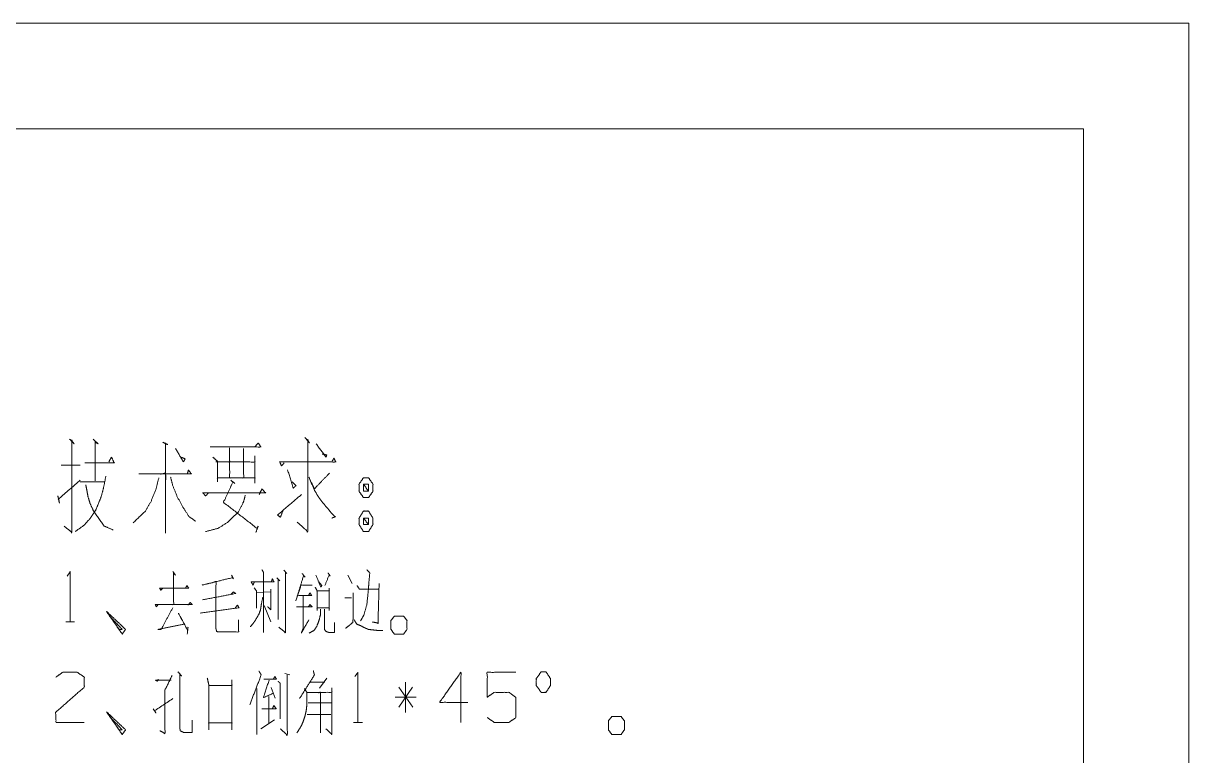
# Model space of a CAD drawing. Header units: millimetres. Extents: x 2210 to 79821, y -19430 to 2344.
# Drawn here: x 3758.8 to 3814.1, y 1755.1 to 1789.8 of the extents above; entities that cross this region are included whole.
import ezdxf

# ---------------------------------------------------------------- set-up
doc = ezdxf.new("R2010")
doc.units = ezdxf.units.MM
doc.layers.add('101', color=7, linetype='Continuous', true_color=0xffffff)

msp = doc.modelspace()

# ---------------------------------------------------------------- linework, layer by layer
at = {"layer": '101', "color": 133, "linetype": 'Continuous', "lineweight": 18}
for p, q in [((3814.079, 1789.822), (3394.079, 1789.822)), ((3814.079, 1492.822), (3814.079, 1789.822)), ((3809.079, 1784.822), (3419.079, 1784.822)), ((3809.079, 1497.822), (3809.079, 1784.822))]:
    msp.add_line(p, q, dxfattribs=at)
at = {"layer": '101', "color": 72, "linetype": 'Continuous', "lineweight": 18}
for p, q in [((3760.559, 1768.868), (3761.461, 1768.868)), ((3761.461, 1768.08), (3762.601, 1768.08)), ((3771.132, 1763.88), (3771.274, 1763.73)), ((3774.165, 1763.655), (3774.377, 1763.255)), ((3770.797, 1763.53), (3770.938, 1763.38)), ((3770.85, 1763.43), (3770.85, 1761.555)), ((3769.842, 1762.83), (3770.514, 1762.855)), ((3774.024, 1762.58), (3774.342, 1762.58)), ((3770.196, 1762.205), (3770.514, 1761.43)), ((3760.772, 1761.43), (3761.196, 1761.43)), ((3771.168, 1758.993), (3771.415, 1758.918)), ((3773.161, 1758.768), (3772.826, 1758.293)), ((3769.842, 1758.268), (3769.842, 1756.093)), ((3770.531, 1758.318), (3770.708, 1757.818)), ((3772.384, 1758.568), (3773.073, 1758.568)), ((3776.583, 1758.343), (3777.255, 1757.393)), ((3777.237, 1758.343), (3776.583, 1757.393)), ((3776.901, 1757.143), (3776.901, 1758.568)), ((3770.408, 1757.893), (3770.408, 1756.618)), ((3772.278, 1757.593), (3773.373, 1757.593)), ((3777.414, 1757.868), (3776.406, 1757.868)), ((3772.242, 1757.043), (3773.356, 1757.043)), ((3770.037, 1756.368), (3770.691, 1756.793)), ((3774.43, 1756.668), (3774.855, 1756.668))]:
    msp.add_line(p, q, dxfattribs=at)
for points, knots in [([(3760.957, 1770.105), (3761.169, 1769.88), (3761.063, 1770.03), (3761.063, 1765.68), (3760.692, 1765.98)], [0, 0, 0.058123, 0.092652, 0.910291, 1, 1]), ([(3762.071, 1770.105), (3762.309, 1769.88), (3762.177, 1769.955), (3762.177, 1768.118)], [0, 0, 0.141504, 0.207208, 1, 1]), ([(3765.379, 1769.955), (3765.618, 1769.843), (3765.512, 1769.88), (3765.512, 1765.643), (3765.512, 1768.455), (3764.239, 1768.455), (3766.731, 1768.455), (3766.599, 1768.643), (3766.546, 1768.455)], [0, 0, 0.022708, 0.032391, 0.397206, 0.63934, 0.748901, 0.963456, 0.983224, 1, 1]), ([(3765.989, 1769.655), (3766.36, 1769.018), (3766.44, 1769.168), (3766.254, 1769.243)], [0, 0, 0.665998, 0.819289, 1, 1]), ([(3767.627, 1769.73), (3770.04, 1769.73), (3769.908, 1769.918), (3769.749, 1769.73)], [0, 0, 0.835353, 0.914863, 1, 1]), ([(3767.76, 1769.243), (3767.972, 1769.055), (3767.972, 1768.08), (3767.972, 1768.268), (3769.749, 1768.268), (3769.749, 1768.005), (3769.749, 1769.318), (3769.749, 1769.018), (3767.893, 1769.018), (3768.555, 1769.018), (3768.555, 1769.693), (3768.555, 1768.268), (3769.218, 1768.268), (3769.218, 1769.655)], [0, 0, 0.024059, 0.106925, 0.122861, 0.273835, 0.296146, 0.407697, 0.433194, 0.590927, 0.647261, 0.70463, 0.825742, 0.882076, 1, 1]), ([(3772.129, 1770.18), (3772.341, 1769.918), (3772.262, 1770.068), (3772.262, 1765.718), (3771.758, 1766.168)], [0, 0, 0.060999, 0.091687, 0.877915, 1, 1]), ([(3772.659, 1769.88), (3773.137, 1769.243), (3773.163, 1769.355), (3772.951, 1769.393)], [0, 0, 0.70641, 0.808948, 1, 1]), ([(3761.673, 1768.98), (3763.078, 1768.98), (3762.946, 1769.243), (3762.813, 1769.018)], [0, 0, 0.716779, 0.866782, 1, 1]), ([(3771.148, 1768.98), (3771.016, 1768.83), (3770.936, 1769.018), (3773.587, 1769.018), (3773.508, 1769.205), (3773.402, 1769.018)], [0, 0, 0.057624, 0.116249, 0.879371, 0.937991, 1, 1]), ([(3771.307, 1768.643), (3771.572, 1767.78), (3771.705, 1767.893), (3771.519, 1768.08)], [0, 0, 0.673381, 0.803124, 1, 1]), ([(3760.4, 1767.405), (3760.48, 1767.068), (3760.427, 1767.255), (3761.461, 1768.155)], [0, 0, 0.181317, 0.283209, 1, 1]), ([(3762.68, 1768.343), (3762.574, 1767.818), (3762.468, 1767.405), (3762.336, 1767.068), (3762.177, 1766.693), (3761.912, 1766.318), (3761.646, 1766.018), (3761.222, 1765.718)], [0, 0, 0.17218, 0.309101, 0.425673, 0.556621, 0.704256, 0.832974, 1, 1]), ([(3765.194, 1768.268), (3765.061, 1767.743), (3764.823, 1767.143), (3764.557, 1766.693), (3763.974, 1766.13)], [0, 0, 0.214891, 0.471147, 0.678421, 1, 1]), ([(3765.751, 1768.305), (3765.857, 1767.893), (3766.069, 1767.368), (3766.334, 1766.88), (3766.625, 1766.43), (3766.944, 1766.205)], [0, 0, 0.172226, 0.401198, 0.625591, 0.842425, 1, 1]), ([(3768.608, 1768.155), (3768.794, 1768.005), (3768.715, 1768.08), (3768.264, 1767.105), (3769.855, 1765.868), (3769.908, 1765.98), (3769.802, 1765.68)], [0, 0, 0.061501, 0.089679, 0.366517, 0.885942, 0.917995, 1, 1]), ([(3773.296, 1768.493), (3772.58, 1767.743), (3772.315, 1768.305), (3772.58, 1767.668), (3772.819, 1767.293), (3773.084, 1766.955), (3773.534, 1766.43), (3773.587, 1766.43), (3773.402, 1766.355)], [0, 0, 0.248759, 0.397963, 0.563621, 0.670263, 0.773241, 0.939259, 0.951975, 1, 1]), ([(3775.146, 1768.268), (3774.908, 1768.268), (3774.696, 1767.968), (3774.696, 1767.63), (3774.908, 1767.33), (3775.146, 1767.33), (3775.358, 1767.63), (3775.358, 1767.968), (3775.146, 1768.268)], [0, 0, 0.091011, 0.231141, 0.359861, 0.499991, 0.591002, 0.731141, 0.859861, 1, 1]), ([(3761.726, 1767.93), (3761.779, 1767.668), (3761.832, 1767.368), (3761.938, 1767.03), (3762.097, 1766.693), (3762.601, 1765.98), (3763.025, 1765.793)], [0, 0, 0.101604, 0.217195, 0.351411, 0.492974, 0.824035, 1, 1]), ([(3767.548, 1767.555), (3767.415, 1767.405), (3767.283, 1767.555), (3770.252, 1767.555), (3770.093, 1767.743), (3769.961, 1767.48)], [0, 0, 0.051195, 0.102396, 0.861894, 0.924787, 1, 1]), ([(3769.298, 1767.443), (3769.218, 1767.143), (3768.98, 1766.655), (3768.476, 1766.168), (3767.999, 1765.868), (3767.415, 1765.718)], [0, 0, 0.114106, 0.313646, 0.571362, 0.778586, 1, 1]), ([(3771.095, 1766.73), (3770.963, 1766.393), (3770.83, 1766.505), (3771.97, 1767.48)], [0, 0, 0.178042, 0.263415, 1, 1]), ([(3774.908, 1767.63), (3775.146, 1767.63), (3774.908, 1767.968), (3774.908, 1767.63)], [0, 0, 0.241169, 0.658908, 1, 1]), ([(3775.146, 1767.63), (3775.146, 1767.968), (3774.908, 1767.968)], [0, 0, 0.585806, 1, 1]), ([(3775.358, 1766.355), (3775.146, 1766.693), (3774.908, 1766.693), (3774.696, 1766.355), (3774.696, 1766.055), (3774.908, 1765.718), (3775.146, 1765.718), (3775.358, 1766.055), (3775.358, 1766.355)], [0, 0, 0.1492, 0.238515, 0.387707, 0.5, 0.649192, 0.738507, 0.887707, 1, 1]), ([(3774.908, 1766.355), (3774.908, 1766.055), (3775.146, 1766.055)], [0, 0, 0.556988, 1, 1]), ([(3775.146, 1766.355), (3774.908, 1766.355), (3775.146, 1766.055), (3775.146, 1766.355)], [0, 0, 0.258816, 0.674596, 1, 1]), ([(3760.842, 1763.605), (3760.984, 1763.805), (3760.984, 1761.43)], [0, 0, 0.093497, 1, 1]), ([(3765.855, 1763.83), (3765.978, 1763.655), (3765.89, 1763.73), (3765.89, 1762.255), (3765.024, 1762.255), (3766.774, 1762.255), (3766.685, 1762.355), (3766.579, 1762.23)], [0, 0, 0.045416, 0.069978, 0.382578, 0.56613, 0.936976, 0.965261, 1, 1]), ([(3768.644, 1763.655), (3768.732, 1763.48), (3768.679, 1763.53), (3767.247, 1763.18), (3767.901, 1763.33), (3767.901, 1761.13), (3767.937, 1760.98), (3768.025, 1760.955), (3768.98, 1760.955), (3768.98, 1761.53)], [0, 0, 0.030685, 0.042094, 0.272774, 0.377789, 0.722122, 0.746243, 0.760619, 0.910005, 1, 1]), ([(3770.09, 1763.905), (3770.16, 1763.78), (3770.16, 1760.93)], [0, 0, 0.047969, 1, 1]), ([(3771.203, 1763.78), (3771.203, 1760.93), (3770.885, 1761.18)], [0, 0, 0.875674, 1, 1]), ([(3771.995, 1763.73), (3772.136, 1763.555), (3772.066, 1763.63), (3771.694, 1762.43), (3771.942, 1763.18), (3772.472, 1763.18)], [0, 0, 0.077474, 0.112971, 0.54548, 0.817423, 1, 1]), ([(3772.649, 1763.655), (3772.879, 1763.08), (3772.932, 1763.155), (3772.79, 1763.33)], [0, 0, 0.661518, 0.75965, 1, 1]), ([(3773.232, 1763.755), (3773.321, 1763.605), (3773.285, 1763.68), (3773.073, 1763.155)], [0, 0, 0.211483, 0.312208, 1, 1]), ([(3775.067, 1763.905), (3775.208, 1763.755), (3775.173, 1763.405), (3775.137, 1762.93), (3775.067, 1762.255), (3774.925, 1761.755), (3774.766, 1761.48)], [0, 0, 0.080841, 0.218779, 0.405553, 0.671679, 0.875425, 1, 1]), ([(3765.378, 1763.03), (3765.289, 1762.93), (3765.236, 1763.03), (3766.615, 1763.03), (3766.526, 1763.155), (3766.456, 1763.03)], [0, 0, 0.069442, 0.128329, 0.845633, 0.925285, 1, 1]), ([(3769.718, 1763.305), (3769.665, 1763.18), (3769.577, 1763.33), (3770.655, 1763.33), (3770.584, 1763.48), (3770.531, 1763.33)], [0, 0, 0.079267, 0.180899, 0.810316, 0.907124, 1, 1]), ([(3769.718, 1763.055), (3769.824, 1762.905), (3769.824, 1762.08)], [0, 0, 0.182116, 1, 1]), ([(3772.613, 1763.08), (3772.702, 1762.93), (3772.702, 1761.98), (3772.702, 1762.105), (3773.285, 1762.105), (3773.285, 1761.98), (3773.285, 1763.03), (3773.285, 1762.905), (3772.684, 1762.905)], [0, 0, 0.046636, 0.301099, 0.334579, 0.490815, 0.524295, 0.805545, 0.839025, 1, 1]), ([(3774.607, 1763.155), (3774.713, 1762.98), (3775.632, 1762.98)], [0, 0, 0.182091, 1, 1]), ([(3775.65, 1763.255), (3775.597, 1761.38), (3775.332, 1761.43)], [0, 0, 0.874254, 1, 1]), ([(3767.265, 1762.48), (3768.838, 1762.78), (3768.732, 1762.855), (3768.608, 1762.73)], [0, 0, 0.839681, 0.90778, 1, 1]), ([(3770.125, 1762.605), (3770.054, 1762.23), (3770.019, 1762.005), (3769.948, 1761.805), (3769.771, 1761.505), (3769.683, 1761.38), (3769.542, 1761.205)], [0, 0, 0.246542, 0.393695, 0.530753, 0.755724, 0.854628, 1, 1]), ([(3770.514, 1762.98), (3770.514, 1762.005), (3770.355, 1762.155)], [0, 0, 0.816829, 1, 1]), ([(3771.818, 1762.68), (3772.454, 1762.68), (3772.366, 1762.805), (3772.295, 1762.68)], [0, 0, 0.681997, 0.84606, 1, 1]), ([(3772.048, 1762.655), (3772.048, 1761.13), (3771.96, 1760.905), (3772.313, 1761.53)], [0, 0, 0.613735, 0.711022, 1, 1]), ([(3774.413, 1762.805), (3774.413, 1761.555), (3774.395, 1761.405), (3774.254, 1761.28), (3774.059, 1761.13)], [0, 0, 0.681065, 0.76336, 0.866201, 1, 1]), ([(3762.854, 1761.705), (3763.455, 1761.08), (3763.313, 1761.08), (3762.712, 1761.93), (3763.455, 1760.855), (3763.614, 1761.08), (3762.712, 1761.93)], [0, 0, 0.178022, 0.207052, 0.420792, 0.689029, 0.745607, 1, 1]), ([(3765.148, 1762.23), (3765.077, 1762.155), (3765.024, 1762.255)], [0, 0, 0.476595, 1, 1]), ([(3765.855, 1762.105), (3765.307, 1761.08), (3765.148, 1761.08), (3766.403, 1761.33), (3766.12, 1761.855), (3766.562, 1761.03), (3766.579, 1761.18), (3766.544, 1760.855)], [0, 0, 0.252059, 0.286559, 0.56406, 0.69338, 0.896343, 0.929101, 1, 1]), ([(3767.159, 1761.855), (3768.997, 1762.105), (3768.927, 1762.23), (3768.821, 1762.105)], [0, 0, 0.857786, 0.924202, 1, 1]), ([(3771.73, 1762.155), (3772.472, 1762.155), (3772.366, 1762.255), (3772.278, 1762.13)], [0, 0, 0.712982, 0.852971, 1, 1]), ([(3772.861, 1762.03), (3772.861, 1761.755), (3772.79, 1761.48), (3772.684, 1761.205), (3772.56, 1761.03), (3772.331, 1760.905)], [0, 0, 0.206835, 0.420395, 0.642086, 0.803265, 1, 1]), ([(3773.055, 1762.03), (3773.055, 1761.08), (3773.126, 1760.98), (3773.267, 1760.93), (3773.533, 1760.93), (3773.533, 1761.405)], [0, 0, 0.48406, 0.546462, 0.622876, 0.757965, 1, 1]), ([(3774.466, 1761.53), (3774.59, 1761.33), (3774.766, 1761.255), (3774.961, 1761.155), (3775.137, 1761.08), (3775.332, 1761.055), (3775.579, 1761.03), (3775.827, 1761.03)], [0, 0, 0.153709, 0.279198, 0.422101, 0.547585, 0.675709, 0.83828, 1, 1]), ([(3776.212, 1761.08), (3776.212, 1761.505), (3776.371, 1761.705), (3776.813, 1761.705), (3776.972, 1761.505), (3776.972, 1761.08), (3776.813, 1760.855), (3776.371, 1760.855), (3776.212, 1761.08)], [0, 0, 0.152008, 0.243405, 0.401453, 0.492841, 0.64485, 0.743396, 0.901445, 1, 1]), ([(3760.312, 1758.818), (3760.63, 1759.043), (3761.319, 1759.043), (3761.655, 1758.818), (3761.655, 1758.343), (3760.294, 1757.143), (3760.312, 1756.668), (3761.655, 1756.668)], [0, 0, 0.069694, 0.192979, 0.265274, 0.350229, 0.674738, 0.759752, 1, 1]), ([(3765.165, 1758.718), (3765.13, 1758.618), (3765.042, 1758.668), (3765.784, 1758.668)], [0, 0, 0.111674, 0.218541, 1, 1]), ([(3765.819, 1758.893), (3765.484, 1758.193), (3765.484, 1756.143), (3765.236, 1756.268)], [0, 0, 0.250154, 0.910682, 1, 1]), ([(3766.102, 1759.068), (3766.279, 1758.868), (3766.191, 1758.918), (3766.191, 1756.393), (3766.208, 1756.268), (3766.367, 1756.193), (3766.774, 1756.193), (3766.774, 1756.768)], [0, 0, 0.0639, 0.088211, 0.692696, 0.722917, 0.76502, 0.862347, 1, 1]), ([(3767.495, 1758.768), (3767.566, 1758.443), (3767.566, 1756.318), (3767.566, 1756.643), (3768.661, 1756.643), (3768.661, 1756.318), (3768.661, 1758.668), (3768.661, 1758.418), (3767.583, 1758.418)], [0, 0, 0.0422, 0.311815, 0.353051, 0.492087, 0.533323, 0.831485, 0.863203, 1, 1]), ([(3769.506, 1757.493), (3770.054, 1758.918), (3769.966, 1759.068), (3769.948, 1759.093)], [0, 0, 0.881771, 0.982319, 1, 1]), ([(3770.425, 1758.668), (3770.16, 1757.843), (3770.62, 1758.043)], [0, 0, 0.633567, 1, 1]), ([(3770.178, 1758.718), (3770.779, 1758.718), (3770.708, 1758.843), (3770.62, 1758.718)], [0, 0, 0.669472, 0.829452, 1, 1]), ([(3770.85, 1758.618), (3770.956, 1758.518), (3770.956, 1756.843)], [0, 0, 0.080061, 1, 1]), ([(3771.291, 1758.918), (3771.291, 1756.068), (3770.956, 1756.368)], [0, 0, 0.863559, 1, 1]), ([(3772.525, 1759.118), (3772.578, 1758.918), (3771.871, 1757.793)], [0, 0, 0.134731, 1, 1]), ([(3774.501, 1758.843), (3774.643, 1759.043), (3774.643, 1756.668)], [0, 0, 0.093489, 1, 1]), ([(3779.867, 1757.618), (3778.524, 1757.618), (3779.531, 1759.043), (3779.531, 1756.668)], [0, 0, 0.245868, 0.565295, 1, 1]), ([(3780.783, 1756.893), (3781.118, 1756.668), (3781.808, 1756.668), (3782.144, 1756.893), (3782.144, 1757.843), (3781.808, 1758.093), (3781.118, 1758.093), (3780.783, 1757.868), (3780.783, 1759.043), (3782.144, 1759.043)], [0, 0, 0.062226, 0.168341, 0.230572, 0.376815, 0.441269, 0.547383, 0.609609, 0.790489, 1, 1]), ([(3783.342, 1758.093), (3783.572, 1758.093), (3783.784, 1758.418), (3783.784, 1758.743), (3783.572, 1759.068), (3783.342, 1759.068), (3783.112, 1758.743), (3783.112, 1758.418), (3783.342, 1758.093)], [0, 0, 0.08568, 0.230398, 0.351588, 0.4963, 0.58198, 0.730392, 0.851582, 1, 1]), ([(3772.101, 1758.268), (3772.225, 1758.093), (3772.225, 1757.593), (3772.207, 1757.368), (3772.189, 1757.218), (3772.136, 1756.993), (3772.066, 1756.768), (3771.977, 1756.543), (3771.889, 1756.393), (3771.747, 1756.168)], [0, 0, 0.095685, 0.318938, 0.41971, 0.487153, 0.590366, 0.695677, 0.803607, 0.881348, 1, 1]), ([(3772.242, 1758.093), (3773.409, 1758.093), (3773.409, 1758.293), (3773.409, 1756.093), (3773.126, 1756.368)], [0, 0, 0.294508, 0.345002, 0.900412, 1, 1]), ([(3772.773, 1758.068), (3772.861, 1758.093), (3772.861, 1756.168)], [0, 0, 0.045542, 1, 1]), ([(3764.918, 1757.318), (3765.059, 1757.118), (3764.989, 1757.218), (3765.855, 1757.793)], [0, 0, 0.174083, 0.261125, 1, 1]), ([(3770.09, 1757.318), (3770.761, 1757.318), (3770.655, 1757.468), (3770.584, 1757.318)], [0, 0, 0.65771, 0.837617, 1, 1]), ([(3762.854, 1756.943), (3763.455, 1756.318), (3763.313, 1756.318), (3762.712, 1757.168), (3763.455, 1756.093), (3763.614, 1756.318), (3762.712, 1757.168)], [0, 0, 0.178022, 0.207052, 0.420792, 0.689029, 0.745607, 1, 1]), ([(3786.534, 1756.318), (3786.534, 1756.743), (3786.693, 1756.943), (3787.135, 1756.943), (3787.294, 1756.743), (3787.294, 1756.318), (3787.135, 1756.093), (3786.693, 1756.093), (3786.534, 1756.318)], [0, 0, 0.15201, 0.243408, 0.401443, 0.492842, 0.644852, 0.743408, 0.901443, 1, 1])]:
    msp.add_open_spline(points, degree=1, knots=knots, dxfattribs=at)

doc.saveas('drawing.dxf')
